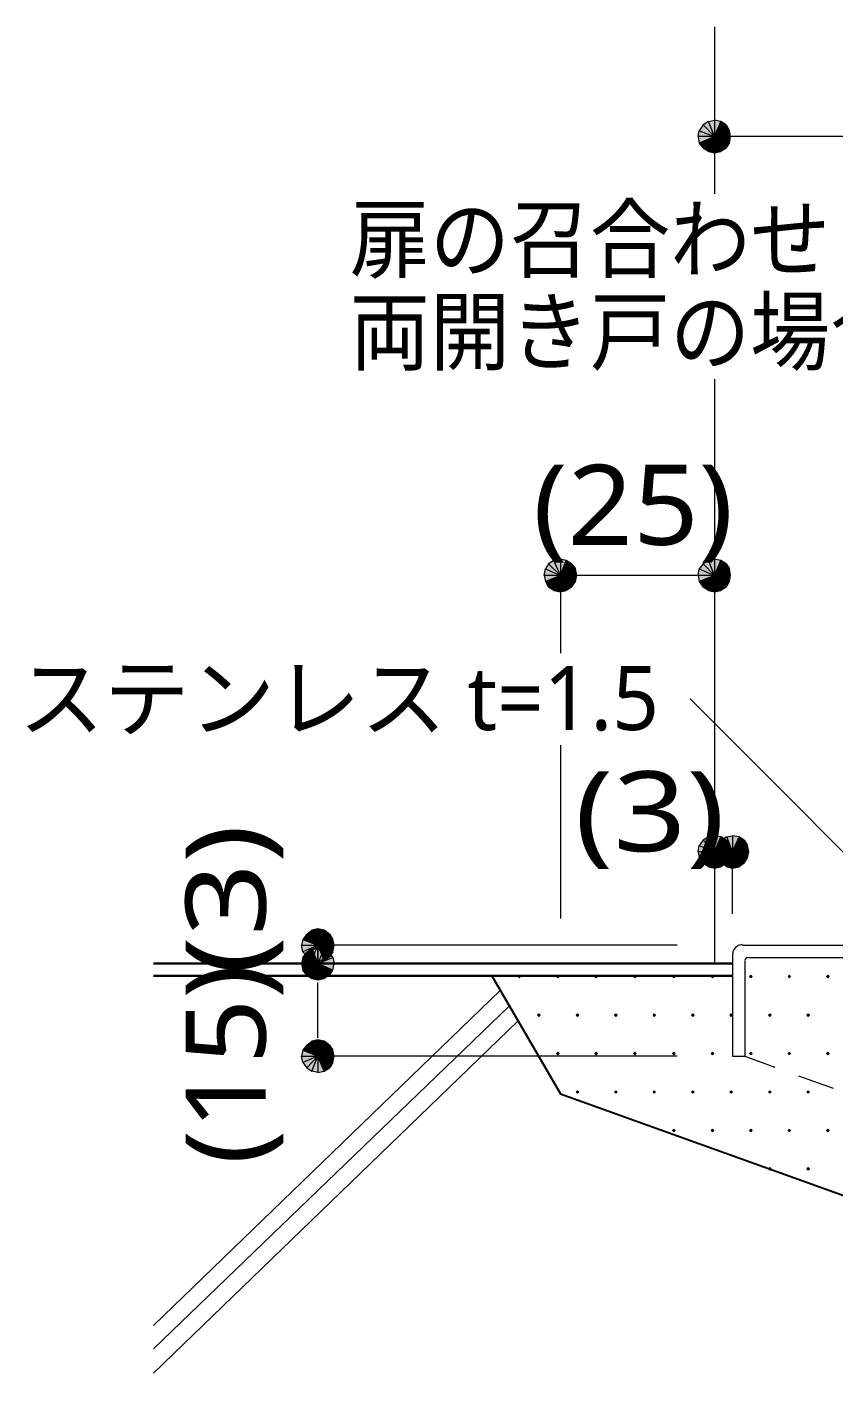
# Model space of a CAD drawing. Header units: millimetres. Extents: x 0 to 420, y 0 to 297.
# Drawn here: x 115.19 to 141.38, y 57.49 to 101.3 of the extents above; entities that cross this region are included whole.
import ezdxf
from ezdxf.enums import TextEntityAlignment as Align

# ---------------------------------------------------------------- set-up
doc = ezdxf.new("R2010")
doc.units = ezdxf.units.MM
doc.styles.add('kst32b', font='NotoSansJP-Variable.ttf')

msp = doc.modelspace()

# ---------------------------------------------------------------- hatches: boundary and pattern name
h = msp.add_hatch(color=7)
h.paths.add_polyline_path([(137.71, 98.234), (137.499, 98.277), (137.499, 97.748), (137.71, 98.234)])
h.paths.add_polyline_path([(137.499, 98.277), (137.499, 97.748), (137.308, 98.234), (137.499, 98.277)])
h.paths.add_polyline_path([(137.499, 97.748), (137.308, 98.234), (137.139, 98.129), (137.499, 97.748)])
h = msp.add_hatch(color=7)
h.paths.add_polyline_path([(138.028, 97.748), (137.986, 97.938), (137.499, 97.748), (138.028, 97.748)])
h.paths.add_polyline_path([(137.986, 97.938), (137.499, 97.748), (137.88, 98.129), (137.986, 97.938)])
h.paths.add_polyline_path([(137.499, 97.748), (137.88, 98.129), (137.71, 98.234), (137.499, 97.748)])
h = msp.add_hatch(color=7)
h.paths.add_polyline_path([(137.139, 98.129), (137.012, 97.938), (137.499, 97.748), (137.139, 98.129)])
h.paths.add_polyline_path([(137.012, 97.938), (137.499, 97.748), (136.97, 97.748), (137.012, 97.938)])
h.paths.add_polyline_path([(137.499, 97.748), (136.97, 97.748), (137.012, 97.536), (137.499, 97.748)])
h = msp.add_hatch(color=7)
h.paths.add_polyline_path([(137.012, 97.536), (137.139, 97.367), (137.499, 97.748), (137.012, 97.536)])
h.paths.add_polyline_path([(137.139, 97.367), (137.499, 97.748), (137.308, 97.261), (137.139, 97.367)])
h.paths.add_polyline_path([(137.499, 97.748), (137.308, 97.261), (137.499, 97.218), (137.499, 97.748)])
h = msp.add_hatch(color=7)
h.paths.add_polyline_path([(137.499, 97.218), (137.71, 97.261), (137.499, 97.748), (137.499, 97.218)])
h.paths.add_polyline_path([(137.71, 97.261), (137.499, 97.748), (137.88, 97.367), (137.71, 97.261)])
h.paths.add_polyline_path([(137.499, 97.748), (137.88, 97.367), (137.986, 97.536), (137.499, 97.748)])
for points in [[(137.986, 97.536), (138.028, 97.748), (137.499, 97.748), (137.986, 97.536)], [(132.99, 83.312), (133.033, 83.503), (132.503, 83.503), (132.99, 83.312)], [(137.986, 83.312), (138.028, 83.503), (137.499, 83.503), (137.986, 83.312)], [(137.986, 74.337), (138.028, 74.528), (137.499, 74.528), (137.986, 74.337)], [(138.578, 74.337), (138.621, 74.528), (138.091, 74.528), (138.578, 74.337)], [(124.841, 71.988), (124.629, 72.03), (124.629, 71.501), (124.841, 71.988)], [(124.439, 70.421), (124.629, 70.379), (124.629, 70.908), (124.439, 70.421)], [(131.17, 70.527), (131.149, 70.506), (131.128, 70.485), (131.149, 70.464), (131.17, 70.443), (131.191, 70.464), (131.212, 70.485), (131.191, 70.506), (131.17, 70.527)], [(132.419, 70.527), (132.397, 70.506), (132.376, 70.485), (132.397, 70.464), (132.419, 70.443), (132.44, 70.464), (132.461, 70.485), (132.44, 70.506), (132.419, 70.527)], [(133.668, 70.527), (133.646, 70.506), (133.625, 70.485), (133.646, 70.464), (133.668, 70.443), (133.689, 70.464), (133.71, 70.485), (133.689, 70.506), (133.668, 70.527)], [(134.916, 70.527), (134.895, 70.506), (134.874, 70.485), (134.895, 70.464), (134.916, 70.443), (134.938, 70.464), (134.959, 70.485), (134.938, 70.506), (134.916, 70.527)], [(136.186, 70.527), (136.165, 70.506), (136.144, 70.485), (136.165, 70.464), (136.186, 70.443), (136.208, 70.464), (136.229, 70.485), (136.208, 70.506), (136.186, 70.527)], [(137.435, 70.527), (137.414, 70.506), (137.393, 70.485), (137.414, 70.464), (137.435, 70.443), (137.456, 70.464), (137.478, 70.485), (137.456, 70.506), (137.435, 70.527)], [(138.684, 70.527), (138.663, 70.506), (138.642, 70.485), (138.663, 70.464), (138.684, 70.443), (138.705, 70.464), (138.726, 70.485), (138.705, 70.506), (138.684, 70.527)], [(139.933, 70.527), (139.912, 70.506), (139.891, 70.485), (139.912, 70.464), (139.933, 70.443), (139.954, 70.464), (139.975, 70.485), (139.954, 70.506), (139.933, 70.527)], [(141.182, 70.527), (141.161, 70.506), (141.139, 70.485), (141.161, 70.464), (141.182, 70.443), (141.203, 70.464), (141.224, 70.485), (141.203, 70.506), (141.182, 70.527)], [(131.805, 69.279), (131.784, 69.257), (131.762, 69.236), (131.784, 69.215), (131.805, 69.194), (131.826, 69.215), (131.847, 69.236), (131.826, 69.257), (131.805, 69.279)], [(133.054, 69.279), (133.033, 69.257), (133.011, 69.236), (133.033, 69.215), (133.054, 69.194), (133.075, 69.215), (133.096, 69.236), (133.075, 69.257), (133.054, 69.279)], [(134.303, 69.279), (134.281, 69.257), (134.26, 69.236), (134.281, 69.215), (134.303, 69.194), (134.324, 69.215), (134.345, 69.236), (134.324, 69.257), (134.303, 69.279)], [(135.551, 69.279), (135.53, 69.257), (135.509, 69.236), (135.53, 69.215), (135.551, 69.194), (135.572, 69.215), (135.594, 69.236), (135.572, 69.257), (135.551, 69.279)], [(136.8, 69.279), (136.779, 69.257), (136.758, 69.236), (136.779, 69.215), (136.8, 69.194), (136.821, 69.215), (136.843, 69.236), (136.821, 69.257), (136.8, 69.279)], [(138.049, 69.279), (138.028, 69.257), (138.007, 69.236), (138.028, 69.215), (138.049, 69.194), (138.07, 69.215), (138.091, 69.236), (138.07, 69.257), (138.049, 69.279)], [(139.298, 69.279), (139.277, 69.257), (139.255, 69.236), (139.277, 69.215), (139.298, 69.194), (139.319, 69.215), (139.34, 69.236), (139.319, 69.257), (139.298, 69.279)], [(140.547, 69.279), (140.526, 69.257), (140.504, 69.236), (140.526, 69.215), (140.547, 69.194), (140.568, 69.215), (140.589, 69.236), (140.568, 69.257), (140.547, 69.279)], [(124.841, 68.389), (124.629, 68.432), (124.629, 67.903), (124.841, 68.389)], [(132.419, 68.03), (132.397, 68.009), (132.376, 67.987), (132.397, 67.966), (132.419, 67.945), (132.44, 67.966), (132.461, 67.987), (132.44, 68.009), (132.419, 68.03)], [(133.668, 68.03), (133.646, 68.009), (133.625, 67.987), (133.646, 67.966), (133.668, 67.945), (133.689, 67.966), (133.71, 67.987), (133.689, 68.009), (133.668, 68.03)], [(134.916, 68.03), (134.895, 68.009), (134.874, 67.987), (134.895, 67.966), (134.916, 67.945), (134.938, 67.966), (134.959, 67.987), (134.938, 68.009), (134.916, 68.03)], [(136.186, 68.03), (136.165, 68.009), (136.144, 67.987), (136.165, 67.966), (136.186, 67.945), (136.208, 67.966), (136.229, 67.987), (136.208, 68.009), (136.186, 68.03)], [(137.435, 68.03), (137.414, 68.009), (137.393, 67.987), (137.414, 67.966), (137.435, 67.945), (137.456, 67.966), (137.478, 67.987), (137.456, 68.009), (137.435, 68.03)], [(138.684, 68.03), (138.663, 68.009), (138.642, 67.987), (138.663, 67.966), (138.684, 67.945), (138.705, 67.966), (138.726, 67.987), (138.705, 68.009), (138.684, 68.03)], [(139.933, 68.03), (139.912, 68.009), (139.891, 67.987), (139.912, 67.966), (139.933, 67.945), (139.954, 67.966), (139.975, 67.987), (139.954, 68.009), (139.933, 68.03)], [(141.182, 68.03), (141.161, 68.009), (141.139, 67.987), (141.161, 67.966), (141.182, 67.945), (141.203, 67.966), (141.224, 67.987), (141.203, 68.009), (141.182, 68.03)], [(133.054, 66.781), (133.033, 66.76), (133.011, 66.738), (133.033, 66.717), (133.054, 66.696), (133.075, 66.717), (133.096, 66.738), (133.075, 66.76), (133.054, 66.781)], [(134.303, 66.781), (134.281, 66.76), (134.26, 66.738), (134.281, 66.717), (134.303, 66.696), (134.324, 66.717), (134.345, 66.738), (134.324, 66.76), (134.303, 66.781)], [(135.551, 66.781), (135.53, 66.76), (135.509, 66.738), (135.53, 66.717), (135.551, 66.696), (135.572, 66.717), (135.594, 66.738), (135.572, 66.76), (135.551, 66.781)], [(136.8, 66.781), (136.779, 66.76), (136.758, 66.738), (136.779, 66.717), (136.8, 66.696), (136.821, 66.717), (136.843, 66.738), (136.821, 66.76), (136.8, 66.781)], [(138.049, 66.781), (138.028, 66.76), (138.007, 66.738), (138.028, 66.717), (138.049, 66.696), (138.07, 66.717), (138.091, 66.738), (138.07, 66.76), (138.049, 66.781)], [(139.298, 66.781), (139.277, 66.76), (139.255, 66.738), (139.277, 66.717), (139.298, 66.696), (139.319, 66.717), (139.34, 66.738), (139.319, 66.76), (139.298, 66.781)], [(140.547, 66.781), (140.526, 66.76), (140.504, 66.738), (140.526, 66.717), (140.547, 66.696), (140.568, 66.717), (140.589, 66.738), (140.568, 66.76), (140.547, 66.781)], [(136.186, 65.532), (136.165, 65.511), (136.144, 65.49), (136.165, 65.469), (136.186, 65.447), (136.208, 65.469), (136.229, 65.49), (136.208, 65.511), (136.186, 65.532)], [(137.435, 65.532), (137.414, 65.511), (137.393, 65.49), (137.414, 65.469), (137.435, 65.447), (137.456, 65.469), (137.478, 65.49), (137.456, 65.511), (137.435, 65.532)], [(138.684, 65.532), (138.663, 65.511), (138.642, 65.49), (138.663, 65.469), (138.684, 65.447), (138.705, 65.469), (138.726, 65.49), (138.705, 65.511), (138.684, 65.532)], [(139.933, 65.532), (139.912, 65.511), (139.891, 65.49), (139.912, 65.469), (139.933, 65.447), (139.954, 65.469), (139.975, 65.49), (139.954, 65.511), (139.933, 65.532)], [(141.182, 65.532), (141.161, 65.511), (141.139, 65.49), (141.161, 65.469), (141.182, 65.447), (141.203, 65.469), (141.224, 65.49), (141.203, 65.511), (141.182, 65.532)], [(139.298, 64.283), (139.277, 64.262), (139.255, 64.241), (139.277, 64.22), (139.298, 64.198), (139.319, 64.22), (139.34, 64.241), (139.319, 64.262), (139.298, 64.283)], [(140.547, 64.283), (140.526, 64.262), (140.504, 64.241), (140.526, 64.22), (140.547, 64.198), (140.568, 64.22), (140.589, 64.241), (140.568, 64.262), (140.547, 64.283)]]:
    msp.add_hatch(color=7).paths.add_polyline_path(points)
h = msp.add_hatch(color=7)
h.paths.add_polyline_path([(132.122, 83.884), (132.017, 83.714), (132.503, 83.503), (132.122, 83.884)])
h.paths.add_polyline_path([(132.017, 83.714), (132.503, 83.503), (131.974, 83.503), (132.017, 83.714)])
h.paths.add_polyline_path([(132.503, 83.503), (131.974, 83.503), (132.017, 83.312), (132.503, 83.503)])
h = msp.add_hatch(color=7)
h.paths.add_polyline_path([(132.694, 83.989), (132.503, 84.032), (132.503, 83.503), (132.694, 83.989)])
h.paths.add_polyline_path([(132.503, 84.032), (132.503, 83.503), (132.292, 83.989), (132.503, 84.032)])
h.paths.add_polyline_path([(132.503, 83.503), (132.292, 83.989), (132.122, 83.884), (132.503, 83.503)])
h = msp.add_hatch(color=7)
h.paths.add_polyline_path([(133.033, 83.503), (132.99, 83.714), (132.503, 83.503), (133.033, 83.503)])
h.paths.add_polyline_path([(132.99, 83.714), (132.503, 83.503), (132.863, 83.884), (132.99, 83.714)])
h.paths.add_polyline_path([(132.503, 83.503), (132.863, 83.884), (132.694, 83.989), (132.503, 83.503)])
h = msp.add_hatch(color=7)
h.paths.add_polyline_path([(137.139, 83.884), (137.012, 83.714), (137.499, 83.503), (137.139, 83.884)])
h.paths.add_polyline_path([(137.012, 83.714), (137.499, 83.503), (136.97, 83.503), (137.012, 83.714)])
h.paths.add_polyline_path([(137.499, 83.503), (136.97, 83.503), (137.012, 83.312), (137.499, 83.503)])
h = msp.add_hatch(color=7)
h.paths.add_polyline_path([(137.71, 83.989), (137.499, 84.032), (137.499, 83.503), (137.71, 83.989)])
h.paths.add_polyline_path([(137.499, 84.032), (137.499, 83.503), (137.308, 83.989), (137.499, 84.032)])
h.paths.add_polyline_path([(137.499, 83.503), (137.308, 83.989), (137.139, 83.884), (137.499, 83.503)])
h = msp.add_hatch(color=7)
h.paths.add_polyline_path([(138.028, 83.503), (137.986, 83.714), (137.499, 83.503), (138.028, 83.503)])
h.paths.add_polyline_path([(137.986, 83.714), (137.499, 83.503), (137.88, 83.884), (137.986, 83.714)])
h.paths.add_polyline_path([(137.499, 83.503), (137.88, 83.884), (137.71, 83.989), (137.499, 83.503)])
h = msp.add_hatch(color=7)
h.paths.add_polyline_path([(132.017, 83.312), (132.122, 83.121), (132.503, 83.503), (132.017, 83.312)])
h.paths.add_polyline_path([(132.122, 83.121), (132.503, 83.503), (132.292, 83.016), (132.122, 83.121)])
h.paths.add_polyline_path([(132.503, 83.503), (132.292, 83.016), (132.503, 82.973), (132.503, 83.503)])
h = msp.add_hatch(color=7)
h.paths.add_polyline_path([(132.503, 82.973), (132.694, 83.016), (132.503, 83.503), (132.503, 82.973)])
h.paths.add_polyline_path([(132.694, 83.016), (132.503, 83.503), (132.863, 83.121), (132.694, 83.016)])
h.paths.add_polyline_path([(132.503, 83.503), (132.863, 83.121), (132.99, 83.312), (132.503, 83.503)])
h = msp.add_hatch(color=7)
h.paths.add_polyline_path([(137.012, 83.312), (137.139, 83.121), (137.499, 83.503), (137.012, 83.312)])
h.paths.add_polyline_path([(137.139, 83.121), (137.499, 83.503), (137.308, 83.016), (137.139, 83.121)])
h.paths.add_polyline_path([(137.499, 83.503), (137.308, 83.016), (137.499, 82.973), (137.499, 83.503)])
h = msp.add_hatch(color=7)
h.paths.add_polyline_path([(137.499, 82.973), (137.71, 83.016), (137.499, 83.503), (137.499, 82.973)])
h.paths.add_polyline_path([(137.71, 83.016), (137.499, 83.503), (137.88, 83.121), (137.71, 83.016)])
h.paths.add_polyline_path([(137.499, 83.503), (137.88, 83.121), (137.986, 83.312), (137.499, 83.503)])
h = msp.add_hatch(color=7)
h.paths.add_polyline_path([(137.71, 75.015), (137.499, 75.057), (137.499, 74.528), (137.71, 75.015)])
h.paths.add_polyline_path([(137.499, 75.057), (137.499, 74.528), (137.308, 75.015), (137.499, 75.057)])
h.paths.add_polyline_path([(137.499, 74.528), (137.308, 75.015), (137.139, 74.909), (137.499, 74.528)])
h = msp.add_hatch(color=7)
h.paths.add_polyline_path([(138.028, 74.528), (137.986, 74.739), (137.499, 74.528), (138.028, 74.528)])
h.paths.add_polyline_path([(137.986, 74.739), (137.499, 74.528), (137.88, 74.909), (137.986, 74.739)])
h.paths.add_polyline_path([(137.499, 74.528), (137.88, 74.909), (137.71, 75.015), (137.499, 74.528)])
h = msp.add_hatch(color=7)
h.paths.add_polyline_path([(138.303, 75.015), (138.091, 75.057), (138.091, 74.528), (138.303, 75.015)])
h.paths.add_polyline_path([(138.091, 75.057), (138.091, 74.528), (137.901, 75.015), (138.091, 75.057)])
h.paths.add_polyline_path([(138.091, 74.528), (137.901, 75.015), (137.732, 74.909), (138.091, 74.528)])
h = msp.add_hatch(color=7)
h.paths.add_polyline_path([(138.621, 74.528), (138.578, 74.739), (138.091, 74.528), (138.621, 74.528)])
h.paths.add_polyline_path([(138.578, 74.739), (138.091, 74.528), (138.472, 74.909), (138.578, 74.739)])
h.paths.add_polyline_path([(138.091, 74.528), (138.472, 74.909), (138.303, 75.015), (138.091, 74.528)])
h = msp.add_hatch(color=7)
h.paths.add_polyline_path([(137.139, 74.909), (137.012, 74.739), (137.499, 74.528), (137.139, 74.909)])
h.paths.add_polyline_path([(137.012, 74.739), (137.499, 74.528), (136.97, 74.528), (137.012, 74.739)])
h.paths.add_polyline_path([(137.499, 74.528), (136.97, 74.528), (137.012, 74.337), (137.499, 74.528)])
h = msp.add_hatch(color=7)
h.paths.add_polyline_path([(137.012, 74.337), (137.139, 74.168), (137.499, 74.528), (137.012, 74.337)])
h.paths.add_polyline_path([(137.139, 74.168), (137.499, 74.528), (137.308, 74.041), (137.139, 74.168)])
h.paths.add_polyline_path([(137.499, 74.528), (137.308, 74.041), (137.499, 73.999), (137.499, 74.528)])
h = msp.add_hatch(color=7)
h.paths.add_polyline_path([(137.499, 73.999), (137.71, 74.041), (137.499, 74.528), (137.499, 73.999)])
h.paths.add_polyline_path([(137.71, 74.041), (137.499, 74.528), (137.88, 74.168), (137.71, 74.041)])
h.paths.add_polyline_path([(137.499, 74.528), (137.88, 74.168), (137.986, 74.337), (137.499, 74.528)])
h = msp.add_hatch(color=7)
h.paths.add_polyline_path([(137.732, 74.909), (137.604, 74.739), (138.091, 74.528), (137.732, 74.909)])
h.paths.add_polyline_path([(137.604, 74.739), (138.091, 74.528), (137.583, 74.528), (137.604, 74.739)])
h.paths.add_polyline_path([(138.091, 74.528), (137.583, 74.528), (137.604, 74.337), (138.091, 74.528)])
h = msp.add_hatch(color=7)
h.paths.add_polyline_path([(137.604, 74.337), (137.732, 74.168), (138.091, 74.528), (137.604, 74.337)])
h.paths.add_polyline_path([(137.732, 74.168), (138.091, 74.528), (137.901, 74.041), (137.732, 74.168)])
h.paths.add_polyline_path([(138.091, 74.528), (137.901, 74.041), (138.091, 73.999), (138.091, 74.528)])
h = msp.add_hatch(color=7)
h.paths.add_polyline_path([(138.091, 73.999), (138.303, 74.041), (138.091, 74.528), (138.091, 73.999)])
h.paths.add_polyline_path([(138.303, 74.041), (138.091, 74.528), (138.472, 74.168), (138.303, 74.041)])
h.paths.add_polyline_path([(138.091, 74.528), (138.472, 74.168), (138.578, 74.337), (138.091, 74.528)])
h = msp.add_hatch(color=7)
h.paths.add_polyline_path([(124.629, 72.03), (124.439, 71.988), (124.629, 71.501), (124.629, 72.03)])
h.paths.add_polyline_path([(124.439, 71.988), (124.629, 71.501), (124.27, 71.861), (124.439, 71.988)])
h.paths.add_polyline_path([(124.629, 71.501), (124.27, 71.861), (124.143, 71.691), (124.629, 71.501)])
h = msp.add_hatch(color=7)
h.paths.add_polyline_path([(125.159, 71.501), (125.116, 71.691), (124.629, 71.501), (125.159, 71.501)])
h.paths.add_polyline_path([(125.116, 71.691), (124.629, 71.501), (125.01, 71.861), (125.116, 71.691)])
h.paths.add_polyline_path([(124.629, 71.501), (125.01, 71.861), (124.841, 71.988), (124.629, 71.501)])
h = msp.add_hatch(color=7)
h.paths.add_polyline_path([(124.143, 71.691), (124.1, 71.501), (124.629, 71.501), (124.143, 71.691)])
h.paths.add_polyline_path([(124.1, 71.501), (124.629, 71.501), (124.143, 71.289), (124.1, 71.501)])
h.paths.add_polyline_path([(124.629, 71.501), (124.143, 71.289), (124.27, 71.12), (124.629, 71.501)])
h = msp.add_hatch(color=7)
h.paths.add_polyline_path([(124.27, 71.12), (124.439, 71.014), (124.629, 71.501), (124.27, 71.12)])
h.paths.add_polyline_path([(124.439, 71.014), (124.629, 71.501), (124.629, 70.972), (124.439, 71.014)])
h.paths.add_polyline_path([(124.629, 71.501), (124.629, 70.972), (124.841, 71.014), (124.629, 71.501)])
h = msp.add_hatch(color=7)
h.paths.add_polyline_path([(124.841, 71.014), (125.01, 71.12), (124.629, 71.501), (124.841, 71.014)])
h.paths.add_polyline_path([(125.01, 71.12), (124.629, 71.501), (125.116, 71.289), (125.01, 71.12)])
h.paths.add_polyline_path([(124.629, 71.501), (125.116, 71.289), (125.159, 71.501), (124.629, 71.501)])
h = msp.add_hatch(color=7)
h.paths.add_polyline_path([(124.439, 71.395), (124.27, 71.268), (124.629, 70.908), (124.439, 71.395)])
h.paths.add_polyline_path([(124.27, 71.268), (124.629, 70.908), (124.143, 71.099), (124.27, 71.268)])
h.paths.add_polyline_path([(124.629, 70.908), (124.143, 71.099), (124.1, 70.908), (124.629, 70.908)])
h = msp.add_hatch(color=7)
h.paths.add_polyline_path([(125.01, 71.268), (124.841, 71.395), (124.629, 70.908), (125.01, 71.268)])
h.paths.add_polyline_path([(124.841, 71.395), (124.629, 70.908), (124.629, 71.416), (124.841, 71.395)])
h.paths.add_polyline_path([(124.629, 70.908), (124.629, 71.416), (124.439, 71.395), (124.629, 70.908)])
h = msp.add_hatch(color=7)
h.paths.add_polyline_path([(125.116, 70.697), (125.159, 70.908), (124.629, 70.908), (125.116, 70.697)])
h.paths.add_polyline_path([(125.159, 70.908), (124.629, 70.908), (125.116, 71.099), (125.159, 70.908)])
h.paths.add_polyline_path([(124.629, 70.908), (125.116, 71.099), (125.01, 71.268), (124.629, 70.908)])
h = msp.add_hatch(color=7)
h.paths.add_polyline_path([(124.1, 70.908), (124.143, 70.697), (124.629, 70.908), (124.1, 70.908)])
h.paths.add_polyline_path([(124.143, 70.697), (124.629, 70.908), (124.27, 70.527), (124.143, 70.697)])
h.paths.add_polyline_path([(124.629, 70.908), (124.27, 70.527), (124.439, 70.421), (124.629, 70.908)])
h = msp.add_hatch(color=7)
h.paths.add_polyline_path([(124.629, 70.379), (124.841, 70.421), (124.629, 70.908), (124.629, 70.379)])
h.paths.add_polyline_path([(124.841, 70.421), (124.629, 70.908), (125.01, 70.527), (124.841, 70.421)])
h.paths.add_polyline_path([(124.629, 70.908), (125.01, 70.527), (125.116, 70.697), (124.629, 70.908)])
h = msp.add_hatch(color=7)
h.paths.add_polyline_path([(124.629, 68.432), (124.439, 68.389), (124.629, 67.903), (124.629, 68.432)])
h.paths.add_polyline_path([(124.439, 68.389), (124.629, 67.903), (124.27, 68.262), (124.439, 68.389)])
h.paths.add_polyline_path([(124.629, 67.903), (124.27, 68.262), (124.143, 68.093), (124.629, 67.903)])
h = msp.add_hatch(color=7)
h.paths.add_polyline_path([(125.159, 67.903), (125.116, 68.093), (124.629, 67.903), (125.159, 67.903)])
h.paths.add_polyline_path([(125.116, 68.093), (124.629, 67.903), (125.01, 68.262), (125.116, 68.093)])
h.paths.add_polyline_path([(124.629, 67.903), (125.01, 68.262), (124.841, 68.389), (124.629, 67.903)])
h = msp.add_hatch(color=7)
h.paths.add_polyline_path([(124.143, 68.093), (124.1, 67.903), (124.629, 67.903), (124.143, 68.093)])
h.paths.add_polyline_path([(124.1, 67.903), (124.629, 67.903), (124.143, 67.691), (124.1, 67.903)])
h.paths.add_polyline_path([(124.629, 67.903), (124.143, 67.691), (124.27, 67.522), (124.629, 67.903)])
h = msp.add_hatch(color=7)
h.paths.add_polyline_path([(124.27, 67.522), (124.439, 67.416), (124.629, 67.903), (124.27, 67.522)])
h.paths.add_polyline_path([(124.439, 67.416), (124.629, 67.903), (124.629, 67.373), (124.439, 67.416)])
h.paths.add_polyline_path([(124.629, 67.903), (124.629, 67.373), (124.841, 67.416), (124.629, 67.903)])
h = msp.add_hatch(color=7)
h.paths.add_polyline_path([(124.841, 67.416), (125.01, 67.522), (124.629, 67.903), (124.841, 67.416)])
h.paths.add_polyline_path([(125.01, 67.522), (124.629, 67.903), (125.116, 67.691), (125.01, 67.522)])
h.paths.add_polyline_path([(124.629, 67.903), (125.116, 67.691), (125.159, 67.903), (124.629, 67.903)])

# ---------------------------------------------------------------- linework, layer by layer
at = {"lineweight": 13}
for points in [[(137.499, 101.304), (137.499, 95.885)], [(161.502, 97.748), (137.499, 97.748)], [(137.499, 89.874), (137.499, 70.908)], [(137.499, 83.503), (132.503, 83.503), (132.503, 80.984)], [(144.695, 71.501), (136.716, 79.502)], [(132.503, 77.999), (132.503, 72.369)], [(138.091, 74.528), (137.499, 74.528)], [(138.091, 72.517), (138.091, 74.528)], [(136.292, 71.501), (124.587, 71.501)], [(124.629, 70.908), (124.629, 71.501)], [(138.398, 71.522), (138.279, 71.498), (138.181, 71.432), (138.115, 71.335), (138.091, 71.215)], [(138.409, 71.501), (151.807, 71.501)], [(138.091, 71.205), (138.091, 67.903), (138.494, 67.903)], [(138.589, 71.099), (138.552, 71.091), (138.521, 71.071), (138.501, 71.041), (138.494, 71.004)], [(138.494, 70.993), (138.494, 67.903)], [(138.599, 71.099), (151.596, 71.099)], [(124.629, 68.495), (124.629, 70.295)], [(130.556, 70.04), (119.295, 59.161)], [(130.852, 69.532), (119.295, 58.399)], [(131.128, 69.046), (119.295, 57.616)], [(136.292, 67.903), (124.587, 67.903)], [(138.494, 67.903), (139.467, 67.543)], [(140.229, 67.268), (141.351, 66.865)]]:
    msp.add_lwpolyline(points, dxfattribs=at)
at = {"lineweight": 0}
for points in [[(137.499, 97.748), (137.308, 98.234), (137.139, 98.129)], [(137.499, 98.277), (137.499, 97.748), (137.308, 98.234)], [(137.71, 98.234), (137.499, 98.277), (137.499, 97.748)], [(137.499, 97.748), (137.88, 98.129), (137.71, 98.234)], [(137.012, 97.938), (137.499, 97.748), (136.97, 97.748)], [(137.499, 97.748), (136.97, 97.748), (137.012, 97.536)], [(137.139, 98.129), (137.012, 97.938), (137.499, 97.748)], [(137.012, 97.536), (137.139, 97.367), (137.499, 97.748)], [(137.139, 97.367), (137.499, 97.748), (137.308, 97.261)], [(137.499, 97.748), (137.308, 97.261), (137.499, 97.218)], [(137.986, 97.938), (137.499, 97.748), (137.88, 98.129)], [(138.028, 97.748), (137.986, 97.938), (137.499, 97.748)], [(137.499, 97.218), (137.71, 97.261), (137.499, 97.748)], [(137.71, 97.261), (137.499, 97.748), (137.88, 97.367)], [(137.499, 97.748), (137.88, 97.367), (137.986, 97.536)], [(137.986, 97.536), (138.028, 97.748), (137.499, 97.748)], [(132.017, 83.714), (132.503, 83.503), (131.974, 83.503)], [(132.122, 83.884), (132.017, 83.714), (132.503, 83.503)], [(132.503, 83.503), (132.292, 83.989), (132.122, 83.884)], [(132.503, 84.032), (132.503, 83.503), (132.292, 83.989)], [(132.694, 83.989), (132.503, 84.032), (132.503, 83.503)], [(132.503, 83.503), (132.863, 83.884), (132.694, 83.989)], [(132.99, 83.714), (132.503, 83.503), (132.863, 83.884)], [(133.033, 83.503), (132.99, 83.714), (132.503, 83.503)], [(137.012, 83.714), (137.499, 83.503), (136.97, 83.503)], [(137.139, 83.884), (137.012, 83.714), (137.499, 83.503)], [(137.499, 83.503), (137.308, 83.989), (137.139, 83.884)], [(137.499, 84.032), (137.499, 83.503), (137.308, 83.989)], [(137.71, 83.989), (137.499, 84.032), (137.499, 83.503)], [(137.499, 83.503), (137.88, 83.884), (137.71, 83.989)], [(137.986, 83.714), (137.499, 83.503), (137.88, 83.884)], [(138.028, 83.503), (137.986, 83.714), (137.499, 83.503)], [(132.503, 83.503), (131.974, 83.503), (132.017, 83.312)], [(132.017, 83.312), (132.122, 83.121), (132.503, 83.503)], [(132.122, 83.121), (132.503, 83.503), (132.292, 83.016)], [(132.503, 83.503), (132.292, 83.016), (132.503, 82.973)], [(132.503, 82.973), (132.694, 83.016), (132.503, 83.503)], [(132.694, 83.016), (132.503, 83.503), (132.863, 83.121)], [(132.503, 83.503), (132.863, 83.121), (132.99, 83.312)], [(132.99, 83.312), (133.033, 83.503), (132.503, 83.503)], [(137.499, 83.503), (136.97, 83.503), (137.012, 83.312)], [(137.012, 83.312), (137.139, 83.121), (137.499, 83.503)], [(137.139, 83.121), (137.499, 83.503), (137.308, 83.016)], [(137.499, 83.503), (137.308, 83.016), (137.499, 82.973)], [(137.499, 82.973), (137.71, 83.016), (137.499, 83.503)], [(137.71, 83.016), (137.499, 83.503), (137.88, 83.121)], [(137.499, 83.503), (137.88, 83.121), (137.986, 83.312)], [(137.986, 83.312), (138.028, 83.503), (137.499, 83.503)], [(137.499, 74.528), (137.308, 75.015), (137.139, 74.909)], [(137.499, 75.057), (137.499, 74.528), (137.308, 75.015)], [(137.71, 75.015), (137.499, 75.057), (137.499, 74.528)], [(137.499, 74.528), (137.88, 74.909), (137.71, 75.015)], [(138.091, 74.528), (137.901, 75.015), (137.732, 74.909)], [(138.091, 75.057), (138.091, 74.528), (137.901, 75.015)], [(138.303, 75.015), (138.091, 75.057), (138.091, 74.528)], [(138.091, 74.528), (138.472, 74.909), (138.303, 75.015)], [(137.012, 74.739), (137.499, 74.528), (136.97, 74.528)], [(137.499, 74.528), (136.97, 74.528), (137.012, 74.337)], [(137.139, 74.909), (137.012, 74.739), (137.499, 74.528)], [(137.012, 74.337), (137.139, 74.168), (137.499, 74.528)], [(137.139, 74.168), (137.499, 74.528), (137.308, 74.041)], [(137.499, 74.528), (137.308, 74.041), (137.499, 73.999)], [(137.986, 74.739), (137.499, 74.528), (137.88, 74.909)], [(138.028, 74.528), (137.986, 74.739), (137.499, 74.528)], [(137.499, 73.999), (137.71, 74.041), (137.499, 74.528)], [(137.71, 74.041), (137.499, 74.528), (137.88, 74.168)], [(137.499, 74.528), (137.88, 74.168), (137.986, 74.337)], [(137.986, 74.337), (138.028, 74.528), (137.499, 74.528)], [(137.604, 74.739), (138.091, 74.528), (137.583, 74.528)], [(138.091, 74.528), (137.583, 74.528), (137.604, 74.337)], [(137.732, 74.909), (137.604, 74.739), (138.091, 74.528)], [(137.604, 74.337), (137.732, 74.168), (138.091, 74.528)], [(137.732, 74.168), (138.091, 74.528), (137.901, 74.041)], [(138.091, 74.528), (137.901, 74.041), (138.091, 73.999)], [(138.578, 74.739), (138.091, 74.528), (138.472, 74.909)], [(138.621, 74.528), (138.578, 74.739), (138.091, 74.528)], [(138.091, 73.999), (138.303, 74.041), (138.091, 74.528)], [(138.303, 74.041), (138.091, 74.528), (138.472, 74.168)], [(138.091, 74.528), (138.472, 74.168), (138.578, 74.337)], [(138.578, 74.337), (138.621, 74.528), (138.091, 74.528)], [(124.629, 71.501), (124.27, 71.861), (124.143, 71.691)], [(124.439, 71.988), (124.629, 71.501), (124.27, 71.861)], [(124.629, 72.03), (124.439, 71.988), (124.629, 71.501)], [(124.841, 71.988), (124.629, 72.03), (124.629, 71.501)], [(124.629, 71.501), (125.01, 71.861), (124.841, 71.988)], [(125.116, 71.691), (124.629, 71.501), (125.01, 71.861)], [(124.143, 71.691), (124.1, 71.501), (124.629, 71.501)], [(124.1, 71.501), (124.629, 71.501), (124.143, 71.289)], [(124.629, 71.501), (124.143, 71.289), (124.27, 71.12)], [(124.27, 71.12), (124.439, 71.014), (124.629, 71.501)], [(124.439, 71.014), (124.629, 71.501), (124.629, 70.972)], [(125.159, 71.501), (125.116, 71.691), (124.629, 71.501)], [(124.629, 71.501), (124.629, 70.972), (124.841, 71.014)], [(124.841, 71.014), (125.01, 71.12), (124.629, 71.501)], [(125.01, 71.12), (124.629, 71.501), (125.116, 71.289)], [(124.629, 71.501), (125.116, 71.289), (125.159, 71.501)], [(124.629, 70.908), (124.143, 71.099), (124.1, 70.908)], [(124.27, 71.268), (124.629, 70.908), (124.143, 71.099)], [(124.439, 71.395), (124.27, 71.268), (124.629, 70.908)], [(124.629, 70.908), (124.629, 71.416), (124.439, 71.395)], [(124.841, 71.395), (124.629, 70.908), (124.629, 71.416)], [(125.01, 71.268), (124.841, 71.395), (124.629, 70.908)], [(124.629, 70.908), (125.116, 71.099), (125.01, 71.268)], [(125.159, 70.908), (124.629, 70.908), (125.116, 71.099)], [(124.1, 70.908), (124.143, 70.697), (124.629, 70.908)], [(124.143, 70.697), (124.629, 70.908), (124.27, 70.527)], [(124.629, 70.908), (124.27, 70.527), (124.439, 70.421)], [(124.439, 70.421), (124.629, 70.379), (124.629, 70.908)], [(124.629, 70.379), (124.841, 70.421), (124.629, 70.908)], [(124.841, 70.421), (124.629, 70.908), (125.01, 70.527)], [(124.629, 70.908), (125.01, 70.527), (125.116, 70.697)], [(125.116, 70.697), (125.159, 70.908), (124.629, 70.908)], [(131.17, 70.527), (131.149, 70.506), (131.128, 70.485), (131.149, 70.464), (131.17, 70.443), (131.191, 70.464), (131.212, 70.485), (131.191, 70.506)], [(132.419, 70.527), (132.397, 70.506), (132.376, 70.485), (132.397, 70.464), (132.419, 70.443), (132.44, 70.464), (132.461, 70.485), (132.44, 70.506)], [(133.668, 70.527), (133.646, 70.506), (133.625, 70.485), (133.646, 70.464), (133.668, 70.443), (133.689, 70.464), (133.71, 70.485), (133.689, 70.506)], [(134.916, 70.527), (134.895, 70.506), (134.874, 70.485), (134.895, 70.464), (134.916, 70.443), (134.938, 70.464), (134.959, 70.485), (134.938, 70.506)], [(136.186, 70.527), (136.165, 70.506), (136.144, 70.485), (136.165, 70.464), (136.186, 70.443), (136.208, 70.464), (136.229, 70.485), (136.208, 70.506)], [(137.435, 70.527), (137.414, 70.506), (137.393, 70.485), (137.414, 70.464), (137.435, 70.443), (137.456, 70.464), (137.478, 70.485), (137.456, 70.506)], [(138.684, 70.527), (138.663, 70.506), (138.642, 70.485), (138.663, 70.464), (138.684, 70.443), (138.705, 70.464), (138.726, 70.485), (138.705, 70.506)], [(139.933, 70.527), (139.912, 70.506), (139.891, 70.485), (139.912, 70.464), (139.933, 70.443), (139.954, 70.464), (139.975, 70.485), (139.954, 70.506)], [(141.182, 70.527), (141.161, 70.506), (141.139, 70.485), (141.161, 70.464), (141.182, 70.443), (141.203, 70.464), (141.224, 70.485), (141.203, 70.506)], [(131.805, 69.279), (131.784, 69.257), (131.762, 69.236), (131.784, 69.215), (131.805, 69.194), (131.826, 69.215), (131.847, 69.236), (131.826, 69.257)], [(133.054, 69.279), (133.033, 69.257), (133.011, 69.236), (133.033, 69.215), (133.054, 69.194), (133.075, 69.215), (133.096, 69.236), (133.075, 69.257)], [(134.303, 69.279), (134.281, 69.257), (134.26, 69.236), (134.281, 69.215), (134.303, 69.194), (134.324, 69.215), (134.345, 69.236), (134.324, 69.257)], [(135.551, 69.279), (135.53, 69.257), (135.509, 69.236), (135.53, 69.215), (135.551, 69.194), (135.572, 69.215), (135.594, 69.236), (135.572, 69.257)], [(136.8, 69.279), (136.779, 69.257), (136.758, 69.236), (136.779, 69.215), (136.8, 69.194), (136.821, 69.215), (136.843, 69.236), (136.821, 69.257)], [(138.049, 69.279), (138.028, 69.257), (138.007, 69.236), (138.028, 69.215), (138.049, 69.194), (138.07, 69.215), (138.091, 69.236), (138.07, 69.257)], [(139.298, 69.279), (139.277, 69.257), (139.255, 69.236), (139.277, 69.215), (139.298, 69.194), (139.319, 69.215), (139.34, 69.236), (139.319, 69.257)], [(140.547, 69.279), (140.526, 69.257), (140.504, 69.236), (140.526, 69.215), (140.547, 69.194), (140.568, 69.215), (140.589, 69.236), (140.568, 69.257)], [(124.439, 68.389), (124.629, 67.903), (124.27, 68.262)], [(124.629, 68.432), (124.439, 68.389), (124.629, 67.903)], [(124.841, 68.389), (124.629, 68.432), (124.629, 67.903)], [(124.629, 67.903), (125.01, 68.262), (124.841, 68.389)], [(124.143, 68.093), (124.1, 67.903), (124.629, 67.903)], [(124.629, 67.903), (124.27, 68.262), (124.143, 68.093)], [(125.116, 68.093), (124.629, 67.903), (125.01, 68.262)], [(125.159, 67.903), (125.116, 68.093), (124.629, 67.903)], [(132.419, 68.03), (132.397, 68.009), (132.376, 67.987), (132.397, 67.966), (132.419, 67.945), (132.44, 67.966), (132.461, 67.987), (132.44, 68.009)], [(133.668, 68.03), (133.646, 68.009), (133.625, 67.987), (133.646, 67.966), (133.668, 67.945), (133.689, 67.966), (133.71, 67.987), (133.689, 68.009)], [(134.916, 68.03), (134.895, 68.009), (134.874, 67.987), (134.895, 67.966), (134.916, 67.945), (134.938, 67.966), (134.959, 67.987), (134.938, 68.009)], [(136.186, 68.03), (136.165, 68.009), (136.144, 67.987), (136.165, 67.966), (136.186, 67.945), (136.208, 67.966), (136.229, 67.987), (136.208, 68.009)], [(137.435, 68.03), (137.414, 68.009), (137.393, 67.987), (137.414, 67.966), (137.435, 67.945), (137.456, 67.966), (137.478, 67.987), (137.456, 68.009)], [(138.684, 68.03), (138.663, 68.009), (138.642, 67.987), (138.663, 67.966), (138.684, 67.945), (138.705, 67.966), (138.726, 67.987), (138.705, 68.009)], [(139.933, 68.03), (139.912, 68.009), (139.891, 67.987), (139.912, 67.966), (139.933, 67.945), (139.954, 67.966), (139.975, 67.987), (139.954, 68.009)], [(141.182, 68.03), (141.161, 68.009), (141.139, 67.987), (141.161, 67.966), (141.182, 67.945), (141.203, 67.966), (141.224, 67.987), (141.203, 68.009)], [(124.1, 67.903), (124.629, 67.903), (124.143, 67.691)], [(124.629, 67.903), (124.143, 67.691), (124.27, 67.522)], [(124.27, 67.522), (124.439, 67.416), (124.629, 67.903)], [(124.439, 67.416), (124.629, 67.903), (124.629, 67.373)], [(124.629, 67.903), (124.629, 67.373), (124.841, 67.416)], [(124.841, 67.416), (125.01, 67.522), (124.629, 67.903)], [(125.01, 67.522), (124.629, 67.903), (125.116, 67.691)], [(124.629, 67.903), (125.116, 67.691), (125.159, 67.903)], [(133.054, 66.781), (133.033, 66.76), (133.011, 66.738), (133.033, 66.717), (133.054, 66.696), (133.075, 66.717), (133.096, 66.738), (133.075, 66.76)], [(134.303, 66.781), (134.281, 66.76), (134.26, 66.738), (134.281, 66.717), (134.303, 66.696), (134.324, 66.717), (134.345, 66.738), (134.324, 66.76)], [(135.551, 66.781), (135.53, 66.76), (135.509, 66.738), (135.53, 66.717), (135.551, 66.696), (135.572, 66.717), (135.594, 66.738), (135.572, 66.76)], [(136.8, 66.781), (136.779, 66.76), (136.758, 66.738), (136.779, 66.717), (136.8, 66.696), (136.821, 66.717), (136.843, 66.738), (136.821, 66.76)], [(138.049, 66.781), (138.028, 66.76), (138.007, 66.738), (138.028, 66.717), (138.049, 66.696), (138.07, 66.717), (138.091, 66.738), (138.07, 66.76)], [(139.298, 66.781), (139.277, 66.76), (139.255, 66.738), (139.277, 66.717), (139.298, 66.696), (139.319, 66.717), (139.34, 66.738), (139.319, 66.76)], [(140.547, 66.781), (140.526, 66.76), (140.504, 66.738), (140.526, 66.717), (140.547, 66.696), (140.568, 66.717), (140.589, 66.738), (140.568, 66.76)], [(136.186, 65.532), (136.165, 65.511), (136.144, 65.49), (136.165, 65.469), (136.186, 65.447), (136.208, 65.469), (136.229, 65.49), (136.208, 65.511)], [(137.435, 65.532), (137.414, 65.511), (137.393, 65.49), (137.414, 65.469), (137.435, 65.447), (137.456, 65.469), (137.478, 65.49), (137.456, 65.511)], [(138.684, 65.532), (138.663, 65.511), (138.642, 65.49), (138.663, 65.469), (138.684, 65.447), (138.705, 65.469), (138.726, 65.49), (138.705, 65.511)], [(139.933, 65.532), (139.912, 65.511), (139.891, 65.49), (139.912, 65.469), (139.933, 65.447), (139.954, 65.469), (139.975, 65.49), (139.954, 65.511)], [(141.182, 65.532), (141.161, 65.511), (141.139, 65.49), (141.161, 65.469), (141.182, 65.447), (141.203, 65.469), (141.224, 65.49), (141.203, 65.511)], [(139.298, 64.283), (139.277, 64.262), (139.255, 64.241), (139.277, 64.22), (139.298, 64.198), (139.319, 64.22), (139.34, 64.241), (139.319, 64.262)], [(140.547, 64.283), (140.526, 64.262), (140.504, 64.241), (140.526, 64.22), (140.547, 64.198), (140.568, 64.22), (140.589, 64.241), (140.568, 64.262)]]:
    msp.add_lwpolyline(points, close=True, dxfattribs=at)
at = {"lineweight": 30}
for points in [[(119.295, 70.908), (138.091, 70.908)], [(119.295, 70.506), (138.091, 70.506)]]:
    msp.add_lwpolyline(points, dxfattribs=at)
at = {"lineweight": 25}
for points in [[(130.281, 70.506), (132.503, 66.675)], [(132.503, 66.675), (158.094, 57.489)]]:
    msp.add_lwpolyline(points, dxfattribs=at)

# ---------------------------------------------------------------- texts
at = {"style": 'kst32b'}
for s, height, p, p2 in [('扉の召合わせ', 2.0791, (125.667, 93.387), (141.26, 93.387)), ('両開き戸の場合', 2.0791, (125.667, 90.382), (143.859, 90.382)), ('(25)', 2.5989, (131.614, 84.497), (138.112, 84.497)), ('ステンレス t=1.5', 2.07913, (114.914, 78.486), (135.705, 78.486)), ('(3)', 2.5989, (132.969, 74.549), (137.842, 74.549)), ('(3)', 2.5989, (122.936, 70.548), (122.936, 75.421)), ('(15)', 2.5989, (122.936, 64.389), (122.936, 70.886))]:
    msp.add_text(s, height=height, dxfattribs=at).set_placement(p, p2, align=Align.FIT)

doc.saveas('drawing.dxf')
